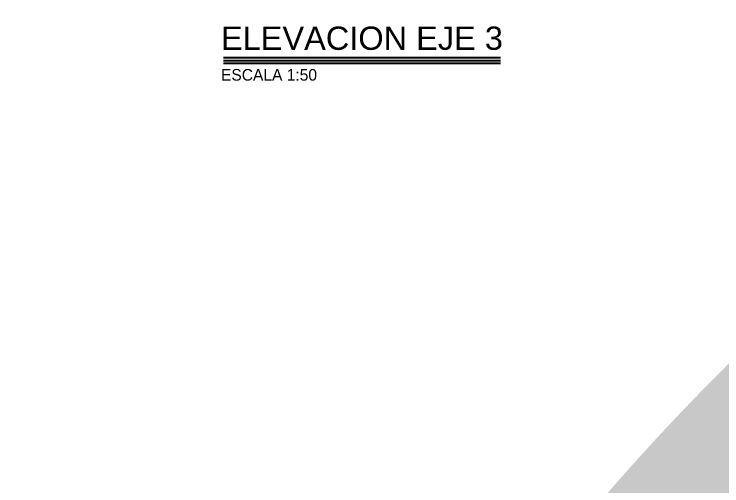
# Model space of a CAD drawing. Header units: millimetres. Extents: x 19438 to 19711, y 4351 to 4752.
# Drawn here: x 19471.68 to 19477.76, y 4484.74 to 4488.79 of the extents above; entities that cross this region are included whole.
import ezdxf
from ezdxf.enums import TextEntityAlignment as Align

# ---------------------------------------------------------------- set-up
doc = ezdxf.new("R2010")
doc.units = ezdxf.units.MM
for name, color, linetype in [('cotas', 1, 'Continuous'), ('cotas @ 500', 1, 'Continuous'), ('TEXTOS TITULOS @ 0.5', 3, 'Continuous')]:
    doc.layers.add(name, color=color, linetype=linetype)
doc.styles.add('century gothic', font='GOTHIC.TTF')
doc.styles.add('NOTAS', font='GOTHIC.TTF')
doc.styles.add('SMCtitulos', font='sanss___.ttf')
doc.dimstyles.new('ANOTATIVE 100 SMCONSTRUCCIONES', dxfattribs={"dimscale": 0, "dimtxt": 0.18, "dimasz": 0.15, "dimexe": 0.18, "dimexo": 0.09, "dimgap": 0.1, "dimtad": 1, "dimzin": 0, "dimdsep": 46, "dimtxsty": 'century gothic', "dimblk1": 'FLECHA1', "dimblk2": 'FLECHA1', "dimsah": 1, "dimcen": 0.18, "dimdle": 0.075, "dimclrd": 1, "dimclre": 1, "dimclrt": 2, "dimaunit": 1, "dimadec": 0, "dimazin": 0, "dimtfac": 0.75, "dimtix": 1, "dimtmove": 2, "dimatfit": 3, "dimfxl": 0.09, "dimtvp": 1.5, "dimtfill": 1, "dimtolj": 1, "dimtzin": 0, "dimarcsym": 0})

# ---------------------------------------------------------------- blocks, each defined once
blk = doc.blocks.new('FLECHA1')
at = {"color": 4}
blk.add_line((-0.246176, -0.248081), (0.248081, 0.25), dxfattribs=at)
at = {"color": 1}
blk.add_line((-1, 0), (0.496162, 0), dxfattribs=at)
blk = doc.blocks.new('*D405')
at = {"layer": 'cotas', "color": 1, "lineweight": -2, "transparency": 16777216}
for p, q in [((19614.326, 4625.8448), (19614.326, 4700.8448)), ((19570.9836, 4550.8448), (19524.326, 4550.8448)), ((19614.326, 4548.4298), (19614.326, 4550.8448)), ((19570.5339, 4548.4298), (19524.326, 4548.4298)), ((19614.326, 4473.4298), (19614.326, 4398.4298))]:
    blk.add_line(p, q, dxfattribs=at)
at = {"layer": 'Defpoints', "color": 0, "transparency": 16777216}
for p in [(19614.326, 4550.8448), (19615.9836, 4550.8448), (19615.5339, 4548.4298)]:
    blk.add_point(p, dxfattribs=at)
at = {"layer": 'cotas', "color": 1, "lineweight": -2, "transparency": 16777216, "xscale": 75, "yscale": 75, "zscale": 75}
for p, rotation in [((19614.326, 4550.8448), 270), ((19614.326, 4548.4298), 90)]:
    blk.add_blockref('FLECHA1', p, dxfattribs=dict(at, rotation=rotation))
at = {"layer": 'cotas', "color": 2, "transparency": 16777216, "insert": (19517.3376, 4549.6373), "char_height": 90, "attachment_point": 5, "rotation": 90, "style": 'century gothic', "bg_fill": 3, "box_fill_scale": 1.1, "bg_fill_color": 256, "bg_fill_true_color": 13158600, "bg_fill_transparency": 0}
blk.add_mtext('\\A1;2.42', dxfattribs=at)
blk = doc.blocks.new('*U13')
at = {"color": 2}
blk.add_line((0, 0.052), (4.761, 0.052), dxfattribs=at)
at = {"color": 250}
blk.add_line((0, 0), (4.761, 0), dxfattribs=at)
at = {"color": 7}
blk.add_line((0, -0.047), (4.761, -0.047), dxfattribs=at)
at = {"color": 0, "linetype": 'ByBlock', "lineweight": -2, "style": 'NOTAS'}
for tag, p in [('1TITLE', (0.027, 1.014)), ('2TITLE', (-0.043, 0.181))]:
    blk.add_attdef(tag, p, '', height=0.3, dxfattribs=at)
blk.add_attdef('SCALE', text='', height=0.18, dxfattribs=at).set_placement((-0.043, -0.148), align=Align.TOP_LEFT)
blk = doc.blocks.new('*U570')
at = {"layer": 'cotas @ 500'}
dim = blk.add_linear_dim(base=(19614.3260382735, 4550.8448237801), p1=(19615.5338597089, 4548.4298237801), p2=(19615.9836080801, 4550.8448237801), angle=90, dimstyle='ANOTATIVE 100 SMCONSTRUCCIONES', override={"dimscale": 500, "dimtix": 1, "dimtofl": 1, "dimtmove": 1, "dimatfit": 1}, dxfattribs=at)
dim.commit()
dim.dimension.update_dxf_attribs({"geometry": '*D405', "text_midpoint": (19517.3375950376, 4549.6373237801)})

msp = doc.modelspace()

# ---------------------------------------------------------------- block references
at = {"layer": 'cotas'}
msp.add_blockref('*U570', (0, 0), dxfattribs=at)

# ---------------------------------------------------------------- next in the draw order: block references
at = {"layer": 'TEXTOS TITULOS @ 0.5'}
ref = msp.add_blockref('*U13', (19473.4811, 4488.3946), dxfattribs=dict(at, xscale=0.5, yscale=0.5, zscale=0.5))
ref.add_attrib('2TITLE', 'ELEVACION EJE 3', (19473.4596, 4488.4852), dxfattribs={"layer": '0', "color": 0, "linetype": 'ByBlock', "lineweight": -2, "height": 0.2, "style": 'SMCtitulos'})
ref.add_attrib('SCALE', 'ESCALA 1:50', dxfattribs={"layer": '0', "color": 0, "linetype": 'ByBlock', "lineweight": -2, "height": 0.1, "style": 'NOTAS'}).set_placement((19473.4596, 4488.3208), align=Align.TOP_LEFT)

doc.saveas('drawing.dxf')
